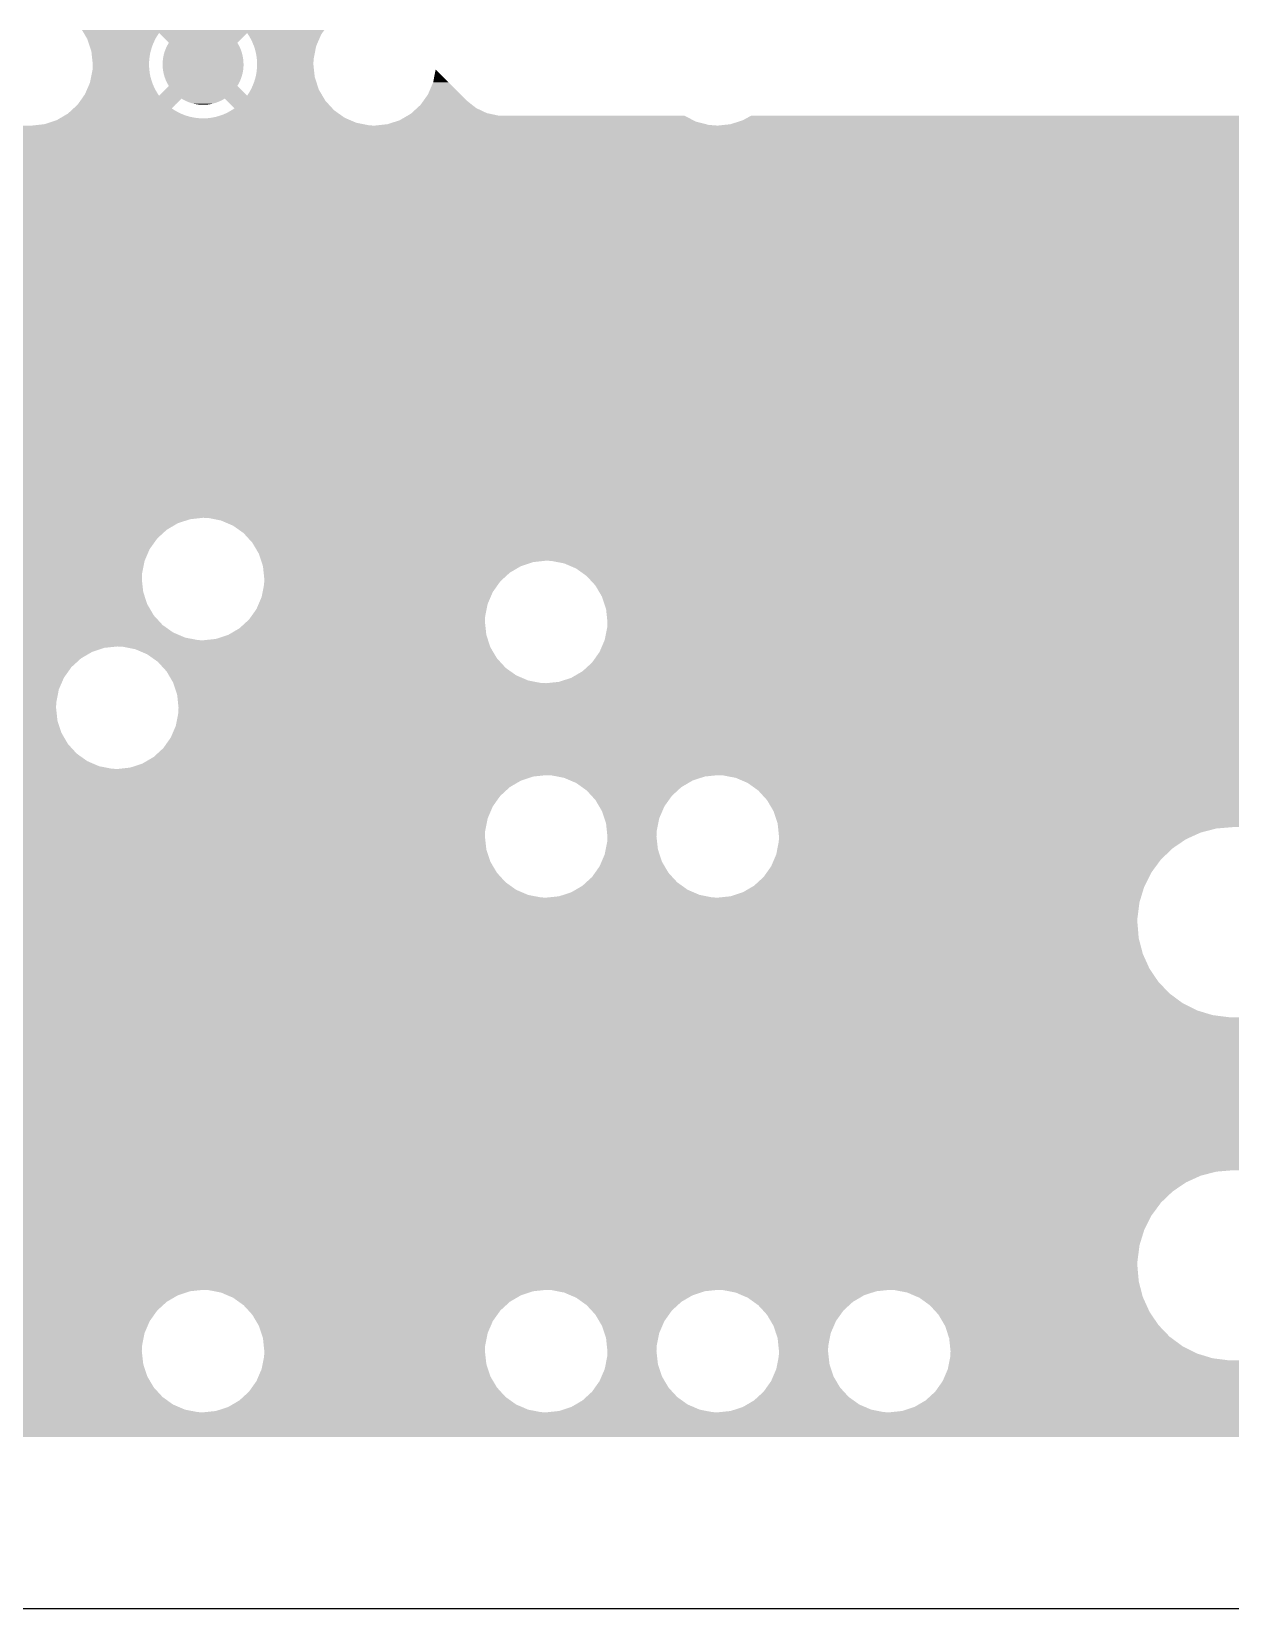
# Model space of a CAD drawing. Extents: x 295 to 953, y 10 to 290.
# Drawn here: x 796.2 to 816.61, y 78 to 104.85 of the extents above; entities that cross this region are included whole.
import ezdxf

# ---------------------------------------------------------------- set-up
doc = ezdxf.new("R2010")
doc.units = 0
doc.header["$LTSCALE"] = 5
doc.header["$MEASUREMENT"] = 0
doc.layers.add('PWR', color=7, linetype='CONTINUOUS')

msp = doc.modelspace()

# ---------------------------------------------------------------- linework, layer by layer
at = {"layer": 'PWR'}
msp.add_line((515.377, 78), (858.075, 78), dxfattribs=at)
for points in [[(797.085, 104.823), (797.056, 104.872), (801.146, 104.823), (801.18, 104.872)], [(797.117, 104.769), (797.085, 104.823), (798.332, 104.769), (798.368, 104.823)], [(797.147, 104.718), (797.117, 104.769), (798.303, 104.718), (798.332, 104.769)], [(797.149, 104.711), (797.147, 104.718), (798.3, 104.711), (798.303, 104.718)], [(797.168, 104.652), (797.149, 104.711), (798.272, 104.652), (798.3, 104.711)], [(798.534, 104.657), (798.368, 104.823), (799.7, 104.657), (799.866, 104.823)], [(799.882, 104.8), (799.866, 104.823), (801.129, 104.8), (801.146, 104.823)], [(799.892, 104.786), (799.882, 104.8), (801.123, 104.786), (801.129, 104.8)], [(799.925, 104.729), (799.892, 104.786), (801.099, 104.729), (801.123, 104.786)], [(799.954, 104.671), (799.925, 104.729), (801.073, 104.671), (801.099, 104.729)], [(797.188, 104.591), (797.168, 104.652), (798.248, 104.591), (798.272, 104.652)], [(797.209, 104.528), (797.188, 104.591), (798.229, 104.528), (798.248, 104.591)], [(797.216, 104.508), (797.209, 104.528), (798.224, 104.508), (798.229, 104.528)], [(797.22, 104.465), (797.216, 104.508), (798.214, 104.465), (798.224, 104.508)], [(797.227, 104.4), (797.22, 104.465), (798.204, 104.4), (798.214, 104.465)], [(798.437, 104.402), (798.446, 104.449), (799.797, 104.402), (799.787, 104.449)], [(798.446, 104.449), (798.449, 104.458), (799.787, 104.449), (799.785, 104.458)], [(798.449, 104.458), (798.462, 104.503), (799.785, 104.458), (799.772, 104.503)], [(798.462, 104.503), (798.465, 104.512), (799.772, 104.503), (799.769, 104.512)], [(798.465, 104.512), (798.482, 104.557), (799.769, 104.512), (799.752, 104.557)], [(798.482, 104.557), (798.486, 104.565), (799.752, 104.557), (799.749, 104.565)], [(798.486, 104.565), (798.506, 104.608), (799.749, 104.565), (799.728, 104.608)], [(798.506, 104.608), (798.511, 104.616), (799.728, 104.608), (799.724, 104.616)], [(798.511, 104.616), (798.534, 104.657), (799.724, 104.616), (799.7, 104.657)], [(799.979, 104.61), (799.954, 104.671), (801.047, 104.61), (801.073, 104.671)], [(799.984, 104.597), (799.979, 104.61), (801.042, 104.597), (801.047, 104.61)], [(800, 104.548), (799.984, 104.597), (801.032, 104.548), (801.042, 104.597)], [(800.016, 104.484), (800, 104.548), (801.02, 104.484), (801.032, 104.548)], [(800.028, 104.42), (800.016, 104.484), (801.007, 104.42), (801.02, 104.484)], [(797.223, 104.138), (797.235, 104.197), (798.209, 104.138), (798.202, 104.197)], [(797.234, 104.334), (797.227, 104.4), (798.198, 104.334), (798.204, 104.4)], [(797.239, 104.289), (797.234, 104.334), (798.197, 104.289), (798.198, 104.334)], [(797.235, 104.203), (797.238, 104.269), (798.201, 104.203), (798.197, 104.269)], [(797.235, 104.197), (797.235, 104.203), (798.202, 104.197), (798.201, 104.203)], [(797.238, 104.269), (797.239, 104.289), (798.197, 104.269), (798.197, 104.289)], [(798.428, 104.289), (798.429, 104.337), (799.806, 104.289), (799.804, 104.337)], [(798.43, 104.241), (798.428, 104.289), (799.805, 104.241), (799.806, 104.289)], [(798.429, 104.337), (798.43, 104.346), (799.804, 104.337), (799.804, 104.346)], [(798.43, 104.346), (798.436, 104.393), (799.804, 104.346), (799.798, 104.393)], [(798.43, 104.232), (798.43, 104.241), (799.804, 104.232), (799.805, 104.241)], [(798.436, 104.185), (798.43, 104.232), (799.799, 104.185), (799.804, 104.232)], [(798.436, 104.393), (798.437, 104.402), (799.798, 104.393), (799.797, 104.402)], [(798.437, 104.176), (798.436, 104.185), (799.797, 104.176), (799.799, 104.185)], [(798.447, 104.129), (798.437, 104.176), (799.788, 104.129), (799.797, 104.176)], [(800.02, 104.113), (800.03, 104.178), (801.014, 104.113), (801.007, 104.178)], [(800.032, 104.381), (800.028, 104.42), (800.999, 104.381), (801.007, 104.42)], [(800.03, 104.178), (800.036, 104.244), (801.007, 104.178), (801, 104.244)], [(800.035, 104.355), (800.032, 104.381), (800.998, 104.355), (800.999, 104.381)], [(800.037, 104.289), (800.035, 104.355), (800.995, 104.289), (800.998, 104.355)], [(800.036, 104.244), (800.037, 104.289), (801, 104.244), (800.995, 104.289)], [(803.034, 103.981), (803.077, 104.2), (803.298, 103.981), (803.078, 104.2)], [(803.077, 104.2), (803.077, 104.201), (803.078, 104.2), (803.078, 104.201)], [(797.153, 103.889), (797.179, 103.949), (798.288, 103.889), (798.262, 103.949)], [(797.179, 103.949), (797.192, 103.981), (798.262, 103.949), (798.251, 103.981)], [(797.192, 103.981), (797.198, 104.011), (798.251, 103.981), (798.24, 104.011)], [(797.198, 104.011), (797.211, 104.074), (798.24, 104.011), (798.222, 104.074)], [(797.211, 104.074), (797.223, 104.138), (798.222, 104.074), (798.209, 104.138)], [(798.368, 103.755), (798.534, 103.921), (799.866, 103.755), (799.7, 103.921)], [(798.449, 104.12), (798.447, 104.129), (799.785, 104.12), (799.788, 104.129)], [(798.462, 104.075), (798.449, 104.12), (799.772, 104.075), (799.785, 104.12)], [(798.465, 104.066), (798.462, 104.075), (799.769, 104.066), (799.772, 104.075)], [(798.482, 104.021), (798.465, 104.066), (799.752, 104.021), (799.769, 104.066)], [(798.485, 104.013), (798.482, 104.021), (799.748, 104.013), (799.752, 104.021)], [(798.506, 103.97), (798.485, 104.013), (799.728, 103.97), (799.748, 104.013)], [(798.51, 103.962), (798.506, 103.97), (799.724, 103.962), (799.728, 103.97)], [(798.534, 103.921), (798.51, 103.962), (799.7, 103.921), (799.724, 103.962)], [(799.934, 103.867), (799.962, 103.926), (801.085, 103.867), (801.066, 103.926)], [(799.962, 103.926), (799.986, 103.987), (801.066, 103.926), (801.046, 103.987)], [(799.986, 103.987), (800.005, 104.05), (801.046, 103.987), (801.025, 104.05)], [(800.005, 104.05), (800.01, 104.07), (801.025, 104.05), (801.019, 104.07)], [(800.01, 104.07), (800.02, 104.113), (801.019, 104.07), (801.014, 104.113)], [(802.947, 103.778), (803.034, 103.981), (803.5, 103.778), (803.298, 103.981)], [(796.978, 103.599), (797.054, 103.706), (798.641, 103.599), (798.749, 103.706)], [(797.054, 103.706), (797.088, 103.755), (801.178, 103.706), (801.149, 103.755)], [(797.088, 103.755), (797.103, 103.775), (798.368, 103.755), (798.354, 103.775)], [(797.103, 103.775), (797.105, 103.778), (798.354, 103.775), (798.352, 103.778)], [(797.105, 103.778), (797.128, 103.831), (798.352, 103.778), (798.319, 103.831)], [(797.128, 103.831), (797.153, 103.889), (798.319, 103.831), (798.288, 103.889)], [(798.783, 103.686), (798.749, 103.706), (799.452, 103.686), (799.485, 103.706)], [(798.798, 103.678), (798.783, 103.686), (799.435, 103.678), (799.452, 103.686)], [(798.834, 103.661), (798.798, 103.678), (799.401, 103.661), (799.435, 103.678)], [(798.85, 103.654), (798.834, 103.661), (799.383, 103.654), (799.401, 103.661)], [(798.887, 103.64), (798.85, 103.654), (799.349, 103.64), (799.383, 103.654)], [(798.903, 103.634), (798.887, 103.64), (799.33, 103.634), (799.349, 103.64)], [(798.942, 103.623), (798.903, 103.634), (799.294, 103.623), (799.33, 103.634)], [(799.521, 103.67), (799.485, 103.706), (801.199, 103.67), (801.178, 103.706)], [(799.651, 103.54), (799.521, 103.67), (801.318, 103.54), (801.199, 103.67)], [(799.866, 103.755), (799.902, 103.809), (801.149, 103.755), (801.117, 103.809)], [(799.902, 103.809), (799.931, 103.86), (801.117, 103.809), (801.087, 103.86)], [(799.931, 103.86), (799.934, 103.867), (801.087, 103.86), (801.085, 103.867)], [(802.82, 103.599), (802.87, 103.669), (803.698, 103.599), (803.609, 103.669)], [(802.87, 103.669), (802.947, 103.778), (803.609, 103.669), (803.5, 103.778)], [(796.625, 103.338), (796.677, 103.369), (801.624, 103.338), (801.552, 103.369)], [(796.677, 103.369), (796.679, 103.37), (799.137, 103.369), (799.072, 103.37)], [(796.679, 103.37), (796.688, 103.376), (799.072, 103.37), (799.006, 103.376)], [(796.688, 103.376), (796.706, 103.386), (799.006, 103.376), (798.942, 103.386)], [(796.706, 103.386), (796.731, 103.401), (798.942, 103.386), (798.878, 103.401)], [(796.731, 103.401), (796.764, 103.42), (798.878, 103.401), (798.815, 103.42)], [(796.764, 103.42), (796.804, 103.444), (798.815, 103.42), (798.754, 103.444)], [(796.804, 103.444), (796.815, 103.45), (798.754, 103.444), (798.741, 103.45)], [(796.815, 103.45), (796.839, 103.472), (798.741, 103.45), (798.695, 103.472)], [(796.839, 103.472), (796.874, 103.504), (798.695, 103.472), (798.637, 103.504)], [(796.874, 103.504), (796.913, 103.54), (798.637, 103.504), (798.583, 103.54)], [(796.913, 103.54), (796.978, 103.599), (798.583, 103.54), (798.641, 103.599)], [(798.957, 103.618), (798.942, 103.623), (799.274, 103.618), (799.294, 103.623)], [(798.998, 103.611), (798.957, 103.618), (799.239, 103.611), (799.274, 103.618)], [(799.013, 103.608), (798.998, 103.611), (799.217, 103.608), (799.239, 103.611)], [(799.056, 103.603), (799.013, 103.608), (799.183, 103.603), (799.217, 103.608)], [(799.069, 103.601), (799.056, 103.603), (799.155, 103.601), (799.183, 103.603)], [(799.126, 103.6), (799.069, 103.601), (799.126, 103.6), (799.155, 103.601)], [(799.137, 103.369), (799.203, 103.373), (801.552, 103.369), (801.544, 103.373)], [(799.203, 103.373), (799.256, 103.38), (801.544, 103.373), (801.527, 103.38)], [(799.256, 103.38), (799.268, 103.381), (801.527, 103.38), (801.525, 103.381)], [(799.268, 103.381), (799.332, 103.394), (801.525, 103.381), (801.507, 103.394)], [(799.332, 103.394), (799.395, 103.412), (801.507, 103.394), (801.482, 103.412)], [(799.395, 103.412), (799.457, 103.434), (801.482, 103.412), (801.451, 103.434)], [(799.457, 103.434), (799.517, 103.46), (801.451, 103.434), (801.414, 103.46)], [(799.517, 103.46), (799.575, 103.491), (801.414, 103.46), (801.371, 103.491)], [(799.575, 103.491), (799.602, 103.508), (801.371, 103.491), (801.348, 103.508)], [(799.602, 103.508), (799.631, 103.526), (801.348, 103.508), (801.331, 103.526)], [(799.631, 103.526), (799.651, 103.54), (801.331, 103.526), (801.318, 103.54)], [(802.467, 103.338), (802.594, 103.413), (807.462, 103.338), (807.315, 103.413)], [(802.594, 103.413), (802.6, 103.416), (804.229, 103.413), (804.148, 103.416)], [(802.6, 103.416), (802.657, 103.45), (804.148, 103.416), (803.99, 103.45)], [(802.657, 103.45), (802.666, 103.458), (803.99, 103.45), (803.95, 103.458)], [(802.666, 103.458), (802.76, 103.544), (803.95, 103.458), (803.768, 103.544)], [(802.76, 103.544), (802.82, 103.599), (803.768, 103.544), (803.698, 103.599)], [(808.309, 103.338), (808.445, 103.413), (862.053, 103.338), (862.053, 103.413)], [(676.581, 102.411), (676.581, 103.246), (862.053, 102.411), (862.053, 103.246)], [(796.196, 103.246), (796.234, 103.25), (802.038, 103.246), (801.946, 103.25)], [(796.234, 103.25), (796.415, 103.27), (801.946, 103.25), (801.848, 103.27)], [(796.415, 103.27), (796.486, 103.293), (801.848, 103.27), (801.73, 103.293)], [(796.486, 103.293), (796.625, 103.338), (801.73, 103.293), (801.624, 103.338)], [(802.038, 103.246), (802.147, 103.258), (807.88, 103.246), (807.725, 103.258)], [(802.147, 103.258), (802.257, 103.27), (807.725, 103.258), (807.68, 103.27)], [(802.257, 103.27), (802.391, 103.313), (807.68, 103.27), (807.512, 103.313)], [(802.391, 103.313), (802.467, 103.338), (807.512, 103.313), (807.462, 103.338)], [(807.88, 103.246), (808.099, 103.27), (862.053, 103.246), (862.053, 103.27)], [(808.099, 103.27), (808.309, 103.338), (862.053, 103.27), (862.053, 103.338)], [(751.743, 102.407), (751.651, 102.411), (862.053, 102.407), (862.053, 102.411)], [(751.959, 102.364), (751.743, 102.407), (862.053, 102.364), (862.053, 102.407)], [(752.161, 102.277), (751.959, 102.364), (862.053, 102.277), (862.053, 102.364)], [(752.341, 102.15), (752.161, 102.277), (862.053, 102.15), (862.053, 102.277)], [(752.49, 101.987), (752.341, 102.15), (862.053, 101.987), (862.053, 102.15)], [(752.601, 101.797), (752.49, 101.987), (862.053, 101.797), (862.053, 101.987)], [(752.64, 101.681), (752.601, 101.797), (862.053, 101.681), (862.053, 101.797)], [(756.124, 101.676), (756.032, 101.681), (845.085, 101.676), (845.123, 101.681)], [(756.222, 101.657), (756.124, 101.676), (844.904, 101.657), (845.085, 101.676)], [(756.34, 101.634), (756.222, 101.657), (844.833, 101.634), (844.904, 101.657)], [(756.447, 101.588), (756.34, 101.634), (844.694, 101.588), (844.833, 101.634)], [(756.543, 101.547), (756.447, 101.588), (844.623, 101.547), (844.694, 101.588)], [(756.641, 101.477), (756.543, 101.547), (844.504, 101.477), (844.623, 101.547)], [(756.723, 101.419), (756.641, 101.477), (844.441, 101.419), (844.504, 101.477)], [(756.806, 101.328), (756.723, 101.419), (844.341, 101.328), (844.441, 101.419)], [(756.872, 101.257), (756.806, 101.328), (844.29, 101.257), (844.341, 101.328)], [(756.935, 101.148), (756.872, 101.257), (844.214, 101.148), (844.29, 101.257)], [(756.983, 101.066), (756.935, 101.148), (844.178, 101.066), (844.214, 101.148)], [(757.023, 100.946), (756.983, 101.066), (844.127, 100.946), (844.178, 101.066)], [(757.052, 100.857), (757.023, 100.946), (844.109, 100.857), (844.127, 100.946)], [(757.065, 100.73), (757.052, 100.857), (844.084, 100.73), (844.109, 100.857)], [(757.075, 100.638), (757.065, 100.73), (844.08, 100.638), (844.084, 100.73)], [(757.029, 100.33), (757.046, 100.419), (844.133, 100.33), (844.103, 100.419)], [(757.046, 100.419), (757.071, 100.546), (844.103, 100.419), (844.09, 100.546)], [(757.071, 100.546), (757.075, 100.638), (844.09, 100.546), (844.08, 100.638)], [(756.941, 100.127), (756.977, 100.209), (844.22, 100.127), (844.172, 100.209)], [(756.977, 100.209), (757.029, 100.33), (844.172, 100.209), (844.133, 100.33)], [(756.714, 99.856), (756.814, 99.947), (844.432, 99.856), (844.349, 99.947)], [(756.814, 99.947), (756.865, 100.019), (844.349, 99.947), (844.284, 100.019)], [(756.865, 100.019), (756.941, 100.127), (844.284, 100.019), (844.22, 100.127)], [(756.07, 99.599), (756.252, 99.618), (845.031, 99.599), (844.933, 99.618)], [(756.252, 99.618), (756.322, 99.642), (844.933, 99.618), (844.815, 99.642)], [(756.322, 99.642), (756.461, 99.687), (844.815, 99.642), (844.709, 99.687)], [(756.461, 99.687), (756.532, 99.729), (844.709, 99.687), (844.612, 99.729)], [(756.532, 99.729), (756.651, 99.798), (844.612, 99.729), (844.514, 99.798)], [(756.651, 99.798), (756.714, 99.856), (844.514, 99.798), (844.432, 99.856)], [(676.581, 99.49), (676.581, 99.595), (862.053, 99.49), (862.053, 99.595)], [(746.631, 99.486), (746.539, 99.49), (862.053, 99.486), (862.053, 99.49)], [(746.847, 99.443), (746.631, 99.486), (862.053, 99.443), (862.053, 99.486)], [(747.05, 99.356), (746.847, 99.443), (862.053, 99.356), (862.053, 99.443)], [(747.229, 99.229), (747.05, 99.356), (862.053, 99.229), (862.053, 99.356)], [(756.032, 99.595), (756.07, 99.599), (845.123, 99.595), (845.031, 99.599)], [(747.378, 99.066), (747.229, 99.229), (862.053, 99.066), (862.053, 99.229)], [(747.49, 98.876), (747.378, 99.066), (862.053, 98.876), (862.053, 99.066)], [(747.559, 98.666), (747.49, 98.876), (862.053, 98.666), (862.053, 98.876)], [(747.582, 98.447), (747.559, 98.666), (862.053, 98.447), (862.053, 98.666)], [(747.535, 98.139), (747.578, 98.355), (848.636, 98.139), (849.155, 98.355)], [(747.578, 98.355), (747.581, 98.436), (849.155, 98.355), (849.349, 98.436)], [(747.581, 98.436), (747.582, 98.447), (849.349, 98.436), (849.405, 98.447)], [(747.448, 97.936), (747.474, 97.995), (848.261, 97.936), (848.32, 97.995)], [(747.474, 97.995), (747.487, 98.027), (848.32, 97.995), (848.367, 98.027)], [(747.487, 98.027), (747.535, 98.139), (848.367, 98.027), (848.636, 98.139)], [(747.158, 97.608), (747.321, 97.757), (847.933, 97.608), (848.082, 97.757)], [(747.321, 97.757), (747.448, 97.936), (848.082, 97.757), (848.261, 97.936)], [(746.758, 97.428), (746.968, 97.496), (847.752, 97.428), (847.821, 97.496)], [(746.968, 97.496), (747.158, 97.608), (847.821, 97.496), (847.933, 97.608)], [(676.581, 96.569), (676.581, 97.404), (846.894, 96.569), (847.729, 97.404)], [(746.539, 97.404), (746.758, 97.428), (847.729, 97.404), (847.752, 97.428)], [(676.581, 96.545), (676.581, 96.569), (798.898, 96.545), (799.117, 96.569)], [(676.581, 96.477), (676.581, 96.545), (798.688, 96.477), (798.898, 96.545)], [(676.581, 96.365), (676.581, 96.477), (798.498, 96.365), (798.688, 96.477)], [(799.209, 96.565), (799.117, 96.569), (846.89, 96.565), (846.894, 96.569)], [(799.425, 96.522), (799.209, 96.565), (846.847, 96.522), (846.89, 96.565)], [(799.628, 96.435), (799.425, 96.522), (846.76, 96.435), (846.847, 96.522)], [(799.807, 96.308), (799.628, 96.435), (846.632, 96.308), (846.76, 96.435)], [(676.581, 96.216), (676.581, 96.365), (798.336, 96.216), (798.498, 96.365)], [(676.581, 96.037), (676.581, 96.216), (798.208, 96.037), (798.336, 96.216)], [(799.956, 96.145), (799.807, 96.308), (846.47, 96.145), (846.632, 96.308)], [(800.068, 95.955), (799.956, 96.145), (846.28, 95.955), (846.47, 96.145)], [(676.581, 95.839), (676.581, 96.037), (798.123, 95.839), (798.208, 96.037)], [(800.106, 95.839), (800.068, 95.955), (846.164, 95.839), (846.28, 95.955)], [(772.92, 95.834), (772.828, 95.839), (798.121, 95.834), (798.123, 95.839)], [(773.136, 95.792), (772.922, 95.834), (798.113, 95.792), (798.121, 95.834)], [(773.339, 95.705), (773.136, 95.792), (798.095, 95.705), (798.113, 95.792)], [(773.461, 95.618), (773.339, 95.705), (798.078, 95.618), (798.095, 95.705)], [(773.518, 95.577), (773.461, 95.618), (798.077, 95.577), (798.078, 95.618)], [(800.114, 95.815), (800.106, 95.839), (804.74, 95.815), (804.959, 95.839)], [(800.136, 95.746), (800.114, 95.815), (804.53, 95.746), (804.74, 95.815)], [(800.137, 95.745), (800.136, 95.746), (804.528, 95.745), (804.53, 95.746)], [(800.148, 95.635), (800.137, 95.745), (804.34, 95.635), (804.528, 95.745)], [(800.16, 95.526), (800.148, 95.635), (804.221, 95.526), (804.34, 95.635)], [(805.051, 95.834), (804.959, 95.839), (846.159, 95.834), (846.164, 95.839)], [(805.267, 95.792), (805.051, 95.834), (846.117, 95.792), (846.159, 95.834)], [(805.47, 95.705), (805.267, 95.792), (846.03, 95.705), (846.117, 95.792)], [(805.649, 95.577), (805.47, 95.705), (845.902, 95.577), (846.03, 95.705)], [(773.565, 95.526), (773.518, 95.577), (798.074, 95.526), (798.077, 95.577)], [(773.667, 95.415), (773.565, 95.526), (798.086, 95.415), (798.074, 95.526)], [(773.73, 95.307), (773.667, 95.415), (798.098, 95.307), (798.086, 95.415)], [(800.131, 95.306), (800.156, 95.434), (804.05, 95.306), (804.141, 95.434)], [(800.156, 95.434), (800.158, 95.486), (804.141, 95.434), (804.178, 95.486)], [(800.158, 95.486), (800.16, 95.526), (804.178, 95.486), (804.221, 95.526)], [(805.798, 95.415), (805.649, 95.577), (845.74, 95.415), (845.902, 95.577)], [(805.91, 95.224), (805.798, 95.415), (845.549, 95.224), (845.74, 95.415)], [(773.779, 95.224), (773.73, 95.307), (798.125, 95.224), (798.098, 95.307)], [(773.82, 95.097), (773.779, 95.224), (798.166, 95.097), (798.125, 95.224)], [(773.848, 95.015), (773.82, 95.097), (798.215, 95.015), (798.166, 95.097)], [(800.026, 95.015), (800.064, 95.104), (803.945, 95.015), (803.963, 95.104)], [(800.064, 95.104), (800.113, 95.218), (803.963, 95.104), (804.012, 95.218)], [(800.113, 95.218), (800.131, 95.306), (804.012, 95.218), (804.05, 95.306)], [(805.979, 95.015), (805.91, 95.224), (845.34, 95.015), (845.549, 95.224)], [(773.859, 94.907), (773.848, 95.015), (798.278, 94.907), (798.215, 95.015)], [(773.871, 94.796), (773.859, 94.907), (798.38, 94.796), (798.278, 94.907)], [(773.869, 94.744), (773.871, 94.796), (798.427, 94.744), (798.38, 94.796)], [(799.736, 94.687), (799.855, 94.796), (803.928, 94.687), (803.916, 94.796)], [(799.855, 94.796), (799.899, 94.836), (803.916, 94.796), (803.918, 94.836)], [(799.899, 94.836), (799.936, 94.888), (803.918, 94.836), (803.92, 94.888)], [(799.936, 94.888), (800.026, 95.015), (803.92, 94.888), (803.945, 95.015)], [(806.002, 94.796), (805.979, 95.015), (845.121, 94.796), (845.34, 95.015)], [(805.998, 94.704), (806.002, 94.796), (845.029, 94.704), (845.121, 94.796)], [(773.824, 94.488), (773.833, 94.53), (799.023, 94.488), (798.809, 94.53)], [(773.833, 94.53), (773.85, 94.617), (798.809, 94.53), (798.606, 94.617)], [(773.85, 94.617), (773.867, 94.704), (798.606, 94.617), (798.484, 94.704)], [(773.867, 94.704), (773.869, 94.744), (798.484, 94.704), (798.427, 94.744)], [(799.117, 94.483), (799.336, 94.507), (803.97, 94.483), (803.963, 94.507)], [(799.336, 94.507), (799.546, 94.575), (803.963, 94.507), (803.94, 94.575)], [(799.546, 94.575), (799.548, 94.577), (803.94, 94.575), (803.94, 94.577)], [(799.548, 94.577), (799.736, 94.687), (803.94, 94.577), (803.928, 94.687)], [(805.955, 94.488), (805.96, 94.513), (844.821, 94.488), (844.838, 94.513)], [(805.96, 94.513), (805.998, 94.704), (844.838, 94.513), (845.029, 94.704)], [(773.659, 94.175), (773.737, 94.285), (797.038, 94.175), (797.227, 94.285)], [(773.737, 94.285), (773.738, 94.286), (797.227, 94.285), (797.228, 94.286)], [(773.738, 94.286), (773.767, 94.355), (797.228, 94.286), (797.437, 94.355)], [(773.767, 94.355), (773.777, 94.378), (797.437, 94.355), (797.657, 94.378)], [(773.777, 94.378), (773.822, 94.483), (804.005, 94.378), (803.97, 94.483)], [(773.822, 94.483), (773.824, 94.487), (799.117, 94.483), (799.025, 94.487)], [(773.824, 94.487), (773.824, 94.488), (799.025, 94.487), (799.023, 94.488)], [(797.748, 94.374), (797.657, 94.378), (804.006, 94.374), (804.005, 94.378)], [(797.783, 94.367), (797.748, 94.374), (804.008, 94.367), (804.006, 94.374)], [(797.965, 94.331), (797.783, 94.367), (804.029, 94.331), (804.008, 94.367)], [(798.167, 94.244), (797.965, 94.331), (804.08, 94.244), (804.029, 94.331)], [(798.262, 94.177), (798.167, 94.244), (804.12, 94.177), (804.08, 94.244)], [(805.741, 94.105), (805.868, 94.285), (844.659, 94.105), (844.732, 94.285)], [(805.868, 94.285), (805.946, 94.466), (844.732, 94.285), (844.807, 94.466)], [(805.946, 94.466), (805.955, 94.488), (844.807, 94.466), (844.821, 94.488)], [(773.447, 93.956), (773.523, 94.026), (796.826, 93.956), (796.875, 94.026)], [(773.523, 94.026), (773.61, 94.105), (796.875, 94.026), (796.962, 94.105)], [(773.61, 94.105), (773.659, 94.175), (796.962, 94.105), (797.038, 94.175)], [(798.347, 94.117), (798.262, 94.177), (804.175, 94.117), (804.12, 94.177)], [(798.441, 94.014), (798.347, 94.117), (804.269, 94.014), (804.175, 94.117)], [(798.496, 93.954), (798.441, 94.014), (804.353, 93.954), (804.269, 94.014)], [(805.578, 93.956), (805.741, 94.105), (844.597, 93.956), (844.659, 94.105)], [(676.581, 93.648), (676.581, 93.753), (796.662, 93.648), (796.707, 93.753)], [(772.828, 93.753), (773.047, 93.776), (796.707, 93.753), (796.717, 93.776)], [(773.047, 93.776), (773.257, 93.845), (796.717, 93.776), (796.747, 93.845)], [(773.257, 93.845), (773.258, 93.846), (796.747, 93.845), (796.747, 93.846)], [(773.258, 93.846), (773.447, 93.956), (796.747, 93.846), (796.826, 93.956)], [(798.535, 93.887), (798.496, 93.954), (804.448, 93.887), (804.353, 93.954)], [(798.586, 93.8), (798.535, 93.887), (804.651, 93.8), (804.448, 93.887)], [(798.607, 93.764), (798.586, 93.8), (804.832, 93.764), (804.651, 93.8)], [(798.609, 93.757), (798.607, 93.764), (804.867, 93.757), (804.832, 93.764)], [(798.611, 93.753), (798.609, 93.757), (804.959, 93.753), (804.867, 93.757)], [(798.676, 93.554), (798.611, 93.753), (844.432, 93.554), (844.514, 93.753)], [(804.959, 93.753), (805.178, 93.776), (844.514, 93.753), (844.523, 93.776)], [(805.178, 93.776), (805.388, 93.845), (844.523, 93.776), (844.552, 93.845)], [(805.388, 93.845), (805.578, 93.956), (844.552, 93.845), (844.597, 93.956)], [(721.072, 93.644), (720.98, 93.648), (796.66, 93.644), (796.662, 93.648)], [(721.074, 93.643), (721.072, 93.644), (796.66, 93.643), (796.66, 93.644)], [(721.288, 93.601), (721.074, 93.643), (796.652, 93.601), (796.66, 93.643)], [(721.491, 93.514), (721.288, 93.601), (796.635, 93.514), (796.652, 93.601)], [(721.614, 93.427), (721.491, 93.514), (796.618, 93.427), (796.635, 93.514)], [(798.684, 93.484), (798.676, 93.554), (844.404, 93.484), (844.432, 93.554)], [(798.689, 93.429), (798.684, 93.484), (844.393, 93.429), (844.404, 93.484)], [(721.671, 93.387), (721.614, 93.427), (796.616, 93.387), (796.618, 93.427)], [(721.718, 93.335), (721.671, 93.387), (796.614, 93.335), (796.616, 93.387)], [(721.82, 93.224), (721.718, 93.335), (796.626, 93.224), (796.614, 93.335)], [(721.883, 93.116), (721.82, 93.224), (796.637, 93.116), (796.626, 93.224)], [(798.653, 93.027), (798.695, 93.243), (844.393, 93.027), (844.393, 93.243)], [(798.699, 93.335), (798.689, 93.429), (844.393, 93.335), (844.393, 93.429)], [(798.695, 93.243), (798.699, 93.335), (844.393, 93.243), (844.393, 93.335)], [(721.931, 93.034), (721.883, 93.116), (796.664, 93.034), (796.637, 93.116)], [(721.973, 92.907), (721.931, 93.034), (796.706, 92.907), (796.664, 93.034)], [(722, 92.824), (721.973, 92.907), (796.754, 92.824), (796.706, 92.907)], [(798.566, 92.825), (798.653, 93.027), (844.393, 92.825), (844.393, 93.027)], [(722.011, 92.716), (722, 92.824), (796.817, 92.716), (796.754, 92.824)], [(722.023, 92.605), (722.011, 92.716), (796.919, 92.605), (796.817, 92.716)], [(798.275, 92.496), (798.438, 92.645), (844.393, 92.496), (844.393, 92.645)], [(798.438, 92.645), (798.566, 92.825), (844.393, 92.645), (844.393, 92.825)], [(721.985, 92.339), (722.002, 92.426), (797.348, 92.339), (797.146, 92.426)], [(722.002, 92.426), (722.019, 92.513), (797.146, 92.426), (797.023, 92.513)], [(722.019, 92.513), (722.021, 92.554), (797.023, 92.513), (796.966, 92.554)], [(722.021, 92.554), (722.023, 92.605), (796.966, 92.554), (796.919, 92.605)], [(797.876, 92.316), (798.085, 92.385), (844.393, 92.316), (844.393, 92.385)], [(798.085, 92.385), (798.275, 92.496), (844.393, 92.385), (844.393, 92.496)], [(721.811, 91.984), (721.889, 92.094), (804.34, 91.984), (804.529, 92.094)], [(721.889, 92.094), (721.89, 92.095), (804.529, 92.094), (804.53, 92.095)], [(721.89, 92.095), (721.919, 92.164), (804.53, 92.095), (804.74, 92.164)], [(721.919, 92.164), (721.929, 92.187), (804.74, 92.164), (804.959, 92.187)], [(721.929, 92.187), (721.975, 92.292), (844.393, 92.187), (844.393, 92.292)], [(721.975, 92.292), (721.976, 92.297), (797.657, 92.292), (797.565, 92.297)], [(721.976, 92.297), (721.977, 92.297), (797.565, 92.297), (797.563, 92.297)], [(721.977, 92.297), (721.985, 92.339), (797.563, 92.297), (797.348, 92.339)], [(797.657, 92.292), (797.876, 92.316), (844.393, 92.292), (844.393, 92.316)], [(805.051, 92.183), (804.959, 92.187), (807.842, 92.183), (807.88, 92.187)], [(805.149, 92.164), (805.051, 92.183), (807.661, 92.164), (807.842, 92.183)], [(805.267, 92.141), (805.149, 92.164), (807.59, 92.141), (807.661, 92.164)], [(805.373, 92.095), (805.267, 92.141), (807.451, 92.095), (807.59, 92.141)], [(805.47, 92.054), (805.373, 92.095), (807.381, 92.054), (807.451, 92.095)], [(807.972, 92.183), (807.88, 92.187), (844.393, 92.183), (844.393, 92.187)], [(808.188, 92.141), (807.972, 92.183), (844.393, 92.141), (844.393, 92.183)], [(808.391, 92.054), (808.188, 92.141), (844.393, 92.054), (844.393, 92.141)], [(721.599, 91.766), (721.675, 91.835), (804.128, 91.766), (804.178, 91.835)], [(721.675, 91.835), (721.762, 91.915), (804.178, 91.835), (804.265, 91.915)], [(721.762, 91.915), (721.811, 91.984), (804.265, 91.915), (804.34, 91.984)], [(805.568, 91.984), (805.47, 92.054), (807.261, 91.984), (807.381, 92.054)], [(805.649, 91.926), (805.568, 91.984), (807.198, 91.926), (807.261, 91.984)], [(805.733, 91.835), (805.649, 91.926), (807.099, 91.835), (807.198, 91.926)], [(805.798, 91.763), (805.733, 91.835), (807.048, 91.763), (807.099, 91.835)], [(808.57, 91.926), (808.391, 92.054), (844.393, 91.926), (844.393, 92.054)], [(808.719, 91.763), (808.57, 91.926), (844.393, 91.763), (844.393, 91.926)], [(708.053, 91.453), (708.1, 91.562), (803.963, 91.453), (804.01, 91.562)], [(720.98, 91.562), (721.2, 91.586), (804.01, 91.562), (804.02, 91.586)], [(721.2, 91.586), (721.409, 91.654), (804.02, 91.586), (804.05, 91.654)], [(721.409, 91.654), (721.41, 91.655), (804.05, 91.654), (804.05, 91.655)], [(721.41, 91.655), (721.599, 91.766), (804.05, 91.655), (804.128, 91.766)], [(805.862, 91.655), (805.798, 91.763), (806.971, 91.655), (807.048, 91.763)], [(805.91, 91.573), (805.862, 91.655), (806.936, 91.573), (806.971, 91.655)], [(805.949, 91.453), (805.91, 91.573), (806.884, 91.453), (806.936, 91.573)], [(808.831, 91.573), (808.719, 91.763), (844.393, 91.573), (844.393, 91.763)], [(808.9, 91.364), (808.831, 91.573), (844.393, 91.364), (844.393, 91.573)], [(707.924, 91.236), (708.015, 91.364), (803.92, 91.236), (803.945, 91.364)], [(708.015, 91.364), (708.053, 91.453), (803.945, 91.364), (803.963, 91.453)], [(805.979, 91.364), (805.949, 91.453), (806.866, 91.364), (806.884, 91.453)], [(805.992, 91.236), (805.979, 91.364), (806.841, 91.236), (806.866, 91.364)], [(808.906, 91.302), (808.9, 91.364), (844.393, 91.302), (844.393, 91.364)], [(808.909, 91.279), (808.906, 91.302), (816.369, 91.279), (816.643, 91.302)], [(707.536, 90.925), (707.724, 91.035), (803.94, 90.925), (803.928, 91.035)], [(707.724, 91.035), (707.844, 91.145), (803.928, 91.035), (803.916, 91.145)], [(707.844, 91.145), (707.887, 91.184), (803.916, 91.145), (803.918, 91.184)], [(707.887, 91.184), (707.924, 91.236), (803.918, 91.184), (803.92, 91.236)], [(805.973, 90.925), (805.998, 91.053), (806.861, 90.925), (806.847, 91.053)], [(806.002, 91.145), (805.992, 91.236), (806.837, 91.145), (806.841, 91.236)], [(805.998, 91.053), (806.002, 91.145), (806.847, 91.053), (806.837, 91.145)], [(808.897, 90.942), (808.919, 91.053), (815.626, 90.942), (815.789, 91.053)], [(808.916, 91.21), (808.909, 91.279), (816.103, 91.21), (816.369, 91.279)], [(808.923, 91.145), (808.916, 91.21), (815.96, 91.145), (816.103, 91.21)], [(808.919, 91.053), (808.921, 91.096), (815.789, 91.053), (815.853, 91.096)], [(808.921, 91.096), (808.923, 91.145), (815.853, 91.096), (815.96, 91.145)], [(683.221, 90.716), (683.271, 90.832), (804.008, 90.716), (803.97, 90.832)], [(707.106, 90.832), (707.325, 90.855), (803.97, 90.832), (803.963, 90.855)], [(707.325, 90.855), (707.534, 90.924), (803.963, 90.855), (803.94, 90.924)], [(707.534, 90.924), (707.536, 90.925), (803.94, 90.924), (803.94, 90.925)], [(805.903, 90.716), (805.955, 90.836), (806.929, 90.716), (806.89, 90.836)], [(805.955, 90.836), (805.973, 90.925), (806.89, 90.836), (806.861, 90.925)], [(808.789, 90.634), (808.84, 90.752), (815.34, 90.634), (815.427, 90.752)], [(808.84, 90.752), (808.876, 90.836), (815.427, 90.752), (815.515, 90.836)], [(808.876, 90.836), (808.897, 90.942), (815.515, 90.836), (815.626, 90.942)], [(683.059, 90.454), (683.109, 90.526), (804.185, 90.454), (804.12, 90.526)], [(683.109, 90.526), (683.186, 90.634), (804.12, 90.526), (804.056, 90.634)], [(683.186, 90.634), (683.221, 90.716), (804.056, 90.634), (804.008, 90.716)], [(805.741, 90.454), (805.791, 90.526), (807.106, 90.454), (807.041, 90.526)], [(805.791, 90.526), (805.868, 90.634), (807.041, 90.526), (806.977, 90.634)], [(805.868, 90.634), (805.903, 90.716), (806.977, 90.634), (806.929, 90.716)], [(808.662, 90.454), (808.716, 90.531), (815.226, 90.454), (815.264, 90.531)], [(808.716, 90.531), (808.789, 90.634), (815.264, 90.531), (815.34, 90.634)], [(682.706, 90.194), (682.777, 90.235), (804.545, 90.194), (804.448, 90.235)], [(682.777, 90.235), (682.896, 90.305), (804.448, 90.235), (804.35, 90.305)], [(682.896, 90.305), (682.959, 90.363), (804.35, 90.305), (804.269, 90.363)], [(682.959, 90.363), (683.059, 90.454), (804.269, 90.363), (804.185, 90.454)], [(805.388, 90.194), (805.459, 90.235), (807.466, 90.194), (807.369, 90.235)], [(805.459, 90.235), (805.578, 90.305), (807.369, 90.235), (807.271, 90.305)], [(805.578, 90.305), (805.641, 90.363), (807.271, 90.305), (807.19, 90.363)], [(805.641, 90.363), (805.741, 90.454), (807.19, 90.363), (807.106, 90.454)], [(808.309, 90.194), (808.465, 90.285), (815.113, 90.194), (815.141, 90.285)], [(808.465, 90.285), (808.499, 90.305), (815.141, 90.285), (815.151, 90.305)], [(808.499, 90.305), (808.662, 90.454), (815.151, 90.305), (815.226, 90.454)], [(682.523, 90.134), (682.567, 90.148), (804.724, 90.134), (804.651, 90.148)], [(682.567, 90.148), (682.706, 90.194), (804.651, 90.148), (804.545, 90.194)], [(697.922, 90.109), (697.612, 90.134), (804.853, 90.109), (804.724, 90.134)], [(697.933, 90.106), (697.922, 90.109), (804.867, 90.106), (804.853, 90.109)], [(697.95, 90.102), (697.933, 90.106), (804.959, 90.102), (804.867, 90.106)], [(698.212, 90.037), (697.95, 90.102), (815.065, 90.037), (815.085, 90.102)], [(698.247, 90.023), (698.212, 90.037), (815.061, 90.023), (815.065, 90.037)], [(698.487, 89.922), (698.247, 90.023), (815.048, 89.922), (815.061, 90.023)], [(804.959, 90.102), (804.997, 90.106), (807.88, 90.102), (807.788, 90.106)], [(804.997, 90.106), (805.178, 90.125), (807.788, 90.106), (807.69, 90.125)], [(805.178, 90.125), (805.249, 90.148), (807.69, 90.125), (807.572, 90.148)], [(805.249, 90.148), (805.388, 90.194), (807.572, 90.148), (807.466, 90.194)], [(807.88, 90.102), (808.099, 90.125), (815.085, 90.102), (815.092, 90.125)], [(808.099, 90.125), (808.309, 90.194), (815.092, 90.125), (815.113, 90.194)], [(698.741, 89.765), (698.487, 89.922), (815.028, 89.765), (815.048, 89.922)], [(698.758, 89.75), (698.741, 89.765), (815.026, 89.75), (815.028, 89.765)], [(698.835, 89.684), (698.758, 89.75), (815.025, 89.684), (815.026, 89.75)], [(698.967, 89.57), (698.835, 89.684), (815.035, 89.57), (815.025, 89.684)], [(699.103, 89.41), (698.967, 89.57), (815.048, 89.41), (815.035, 89.57)], [(699.161, 89.342), (699.103, 89.41), (815.066, 89.342), (815.048, 89.41)], [(699.207, 89.266), (699.161, 89.342), (815.086, 89.266), (815.066, 89.342)], [(748.822, 89.262), (748.73, 89.266), (815.087, 89.262), (815.086, 89.266)], [(749.038, 89.22), (748.822, 89.262), (815.098, 89.22), (815.087, 89.262)], [(749.213, 89.144), (749.038, 89.22), (815.117, 89.144), (815.098, 89.22)], [(749.24, 89.133), (749.213, 89.144), (815.123, 89.133), (815.117, 89.144)], [(749.42, 89.005), (749.24, 89.133), (815.181, 89.005), (815.123, 89.133)], [(749.522, 88.894), (749.42, 89.005), (815.231, 88.894), (815.181, 89.005)], [(749.569, 88.842), (749.522, 88.894), (815.266, 88.842), (815.231, 88.894)], [(749.672, 88.666), (749.569, 88.842), (815.385, 88.666), (815.266, 88.842)], [(749.68, 88.652), (749.672, 88.666), (815.399, 88.652), (815.385, 88.666)], [(749.741, 88.468), (749.68, 88.652), (815.575, 88.468), (815.399, 88.652)], [(749.749, 88.443), (749.741, 88.468), (815.61, 88.443), (815.575, 88.468)], [(749.764, 88.305), (749.749, 88.443), (815.796, 88.305), (815.61, 88.443)], [(749.726, 87.915), (749.756, 88.066), (844.393, 87.915), (844.393, 88.066)], [(749.756, 88.067), (749.763, 88.102), (816.577, 88.067), (816.304, 88.102)], [(749.756, 88.066), (749.756, 88.067), (816.643, 88.066), (816.577, 88.067)], [(749.763, 88.102), (749.769, 88.132), (816.304, 88.102), (816.206, 88.132)], [(749.773, 88.224), (749.764, 88.305), (815.958, 88.224), (815.796, 88.305)], [(749.769, 88.132), (749.771, 88.182), (816.206, 88.132), (816.042, 88.182)], [(749.771, 88.182), (749.773, 88.224), (816.042, 88.182), (815.958, 88.224)], [(749.639, 87.713), (749.726, 87.915), (844.393, 87.713), (844.393, 87.915)], [(749.349, 87.384), (749.511, 87.533), (844.393, 87.384), (844.393, 87.533)], [(749.511, 87.533), (749.639, 87.713), (844.393, 87.533), (844.393, 87.713)], [(748.949, 87.204), (749.158, 87.273), (844.393, 87.204), (844.393, 87.273)], [(749.158, 87.273), (749.349, 87.384), (844.393, 87.273), (844.393, 87.384)], [(698.959, 86.868), (699.154, 87.095), (844.393, 86.868), (844.393, 87.095)], [(699.154, 87.095), (699.207, 87.181), (844.393, 87.095), (844.393, 87.181)], [(748.73, 87.181), (748.949, 87.204), (844.393, 87.181), (844.393, 87.204)], [(698.731, 86.675), (698.959, 86.868), (844.393, 86.675), (844.393, 86.868)], [(698.2, 86.406), (698.476, 86.52), (844.393, 86.406), (844.393, 86.52)], [(698.476, 86.52), (698.731, 86.675), (844.393, 86.52), (844.393, 86.675)], [(676.581, 85.615), (676.581, 86.313), (844.393, 85.615), (844.393, 86.313)], [(697.612, 86.313), (697.91, 86.336), (844.393, 86.313), (844.393, 86.336)], [(697.91, 86.336), (698.2, 86.406), (844.393, 86.336), (844.393, 86.406)], [(782.413, 85.611), (782.321, 85.615), (844.393, 85.611), (844.393, 85.615)], [(782.629, 85.568), (782.413, 85.611), (844.393, 85.568), (844.393, 85.611)], [(782.832, 85.481), (782.629, 85.568), (844.393, 85.481), (844.393, 85.568)], [(782.862, 85.46), (782.832, 85.481), (844.393, 85.46), (844.393, 85.481)], [(782.895, 85.437), (782.862, 85.46), (816.369, 85.437), (816.643, 85.46)], [(782.992, 85.368), (782.895, 85.437), (816.103, 85.368), (816.369, 85.437)], [(783.012, 85.354), (782.992, 85.368), (816.073, 85.354), (816.103, 85.368)], [(783.103, 85.254), (783.012, 85.354), (815.853, 85.254), (816.073, 85.354)], [(783.161, 85.191), (783.103, 85.254), (815.76, 85.191), (815.853, 85.254)], [(783.214, 85.1), (783.161, 85.191), (815.626, 85.1), (815.76, 85.191)], [(783.272, 85.001), (783.214, 85.1), (815.522, 85.001), (815.626, 85.1)], [(783.302, 84.91), (783.272, 85.001), (815.427, 84.91), (815.522, 85.001)], [(783.341, 84.791), (783.302, 84.91), (815.34, 84.791), (815.427, 84.91)], [(783.352, 84.689), (783.341, 84.791), (815.264, 84.689), (815.34, 84.791)], [(783.364, 84.572), (783.352, 84.689), (815.205, 84.572), (815.264, 84.689)], [(783.36, 84.48), (783.364, 84.572), (815.159, 84.48), (815.205, 84.572)], [(783.318, 84.264), (783.353, 84.443), (815.086, 84.264), (815.141, 84.443)], [(783.353, 84.443), (783.36, 84.48), (815.141, 84.443), (815.159, 84.48)], [(783.121, 83.908), (783.23, 84.062), (815.026, 83.908), (815.046, 84.062)], [(783.23, 84.062), (783.282, 84.181), (815.046, 84.062), (815.061, 84.181)], [(783.282, 84.181), (783.318, 84.264), (815.061, 84.181), (815.086, 84.264)], [(782.94, 83.733), (783.059, 83.842), (815.034, 83.733), (815.025, 83.842)], [(783.059, 83.842), (783.103, 83.882), (815.025, 83.842), (815.026, 83.882)], [(783.103, 83.882), (783.121, 83.908), (815.026, 83.882), (815.026, 83.908)], [(676.581, 83.424), (676.581, 83.529), (815.086, 83.424), (815.058, 83.529)], [(782.321, 83.529), (782.541, 83.553), (815.058, 83.529), (815.052, 83.553)], [(782.541, 83.553), (782.588, 83.568), (815.052, 83.553), (815.048, 83.568)], [(782.588, 83.568), (782.75, 83.622), (815.048, 83.568), (815.044, 83.622)], [(782.75, 83.622), (782.94, 83.733), (815.044, 83.622), (815.034, 83.733)], [(676.581, 83.401), (676.581, 83.424), (798.898, 83.401), (799.117, 83.424)], [(676.581, 83.332), (676.581, 83.401), (798.688, 83.332), (798.898, 83.401)], [(676.581, 83.221), (676.581, 83.332), (798.498, 83.221), (798.688, 83.332)], [(799.209, 83.42), (799.117, 83.424), (804.921, 83.42), (804.959, 83.424)], [(799.307, 83.401), (799.209, 83.42), (804.74, 83.401), (804.921, 83.42)], [(799.425, 83.378), (799.307, 83.401), (804.669, 83.378), (804.74, 83.401)], [(799.531, 83.332), (799.425, 83.378), (804.53, 83.332), (804.669, 83.378)], [(799.628, 83.291), (799.531, 83.332), (804.46, 83.291), (804.53, 83.332)], [(799.726, 83.221), (799.628, 83.291), (804.34, 83.221), (804.46, 83.291)], [(805.051, 83.42), (804.959, 83.424), (807.842, 83.42), (807.88, 83.424)], [(805.149, 83.401), (805.051, 83.42), (807.661, 83.401), (807.842, 83.42)], [(805.267, 83.378), (805.149, 83.401), (807.59, 83.378), (807.661, 83.401)], [(805.373, 83.332), (805.267, 83.378), (807.451, 83.332), (807.59, 83.378)], [(805.47, 83.291), (805.373, 83.332), (807.381, 83.291), (807.451, 83.332)], [(805.568, 83.221), (805.47, 83.291), (807.261, 83.221), (807.381, 83.291)], [(807.972, 83.42), (807.88, 83.424), (810.763, 83.42), (810.801, 83.424)], [(808.07, 83.401), (807.972, 83.42), (810.582, 83.401), (810.763, 83.42)], [(808.188, 83.378), (808.07, 83.401), (810.511, 83.378), (810.582, 83.401)], [(808.294, 83.332), (808.188, 83.378), (810.372, 83.332), (810.511, 83.378)], [(808.391, 83.291), (808.294, 83.332), (810.302, 83.291), (810.372, 83.332)], [(808.489, 83.221), (808.391, 83.291), (810.182, 83.221), (810.302, 83.291)], [(810.893, 83.42), (810.801, 83.424), (815.087, 83.42), (815.086, 83.424)], [(811.109, 83.378), (810.893, 83.42), (815.098, 83.378), (815.087, 83.42)], [(811.285, 83.302), (811.109, 83.378), (815.117, 83.302), (815.098, 83.378)], [(811.312, 83.291), (811.285, 83.302), (815.123, 83.291), (815.117, 83.302)], [(811.491, 83.163), (811.312, 83.291), (815.181, 83.163), (815.123, 83.291)], [(676.581, 83.072), (676.581, 83.221), (798.336, 83.072), (798.498, 83.221)], [(676.581, 82.892), (676.581, 83.072), (798.208, 82.892), (798.336, 83.072)], [(799.807, 83.163), (799.726, 83.221), (804.277, 83.163), (804.34, 83.221)], [(799.891, 83.072), (799.807, 83.163), (804.178, 83.072), (804.277, 83.163)], [(799.956, 83), (799.891, 83.072), (804.127, 83), (804.178, 83.072)], [(800.02, 82.892), (799.956, 83), (804.05, 82.892), (804.127, 83)], [(805.649, 83.163), (805.568, 83.221), (807.198, 83.163), (807.261, 83.221)], [(805.733, 83.072), (805.649, 83.163), (807.099, 83.072), (807.198, 83.163)], [(805.798, 83), (805.733, 83.072), (807.048, 83), (807.099, 83.072)], [(805.862, 82.892), (805.798, 83), (806.971, 82.892), (807.048, 83)], [(808.57, 83.163), (808.489, 83.221), (810.119, 83.163), (810.182, 83.221)], [(808.654, 83.072), (808.57, 83.163), (810.02, 83.072), (810.119, 83.163)], [(808.719, 83), (808.654, 83.072), (809.969, 83), (810.02, 83.072)], [(808.783, 82.892), (808.719, 83), (809.892, 82.892), (809.969, 83)], [(811.593, 83.052), (811.491, 83.163), (815.231, 83.052), (815.181, 83.163)], [(811.64, 83), (811.593, 83.052), (815.266, 83), (815.231, 83.052)], [(811.743, 82.824), (811.64, 83), (815.385, 82.824), (815.266, 83)], [(676.581, 82.69), (676.581, 82.892), (798.121, 82.69), (798.208, 82.892)], [(800.068, 82.81), (800.02, 82.892), (804.015, 82.81), (804.05, 82.892)], [(800.107, 82.69), (800.068, 82.81), (803.963, 82.69), (804.015, 82.81)], [(805.91, 82.81), (805.862, 82.892), (806.936, 82.81), (806.971, 82.892)], [(805.949, 82.69), (805.91, 82.81), (806.884, 82.69), (806.936, 82.81)], [(808.831, 82.81), (808.783, 82.892), (809.857, 82.81), (809.892, 82.892)], [(808.87, 82.69), (808.831, 82.81), (809.805, 82.69), (809.857, 82.81)], [(811.752, 82.81), (811.743, 82.824), (815.399, 82.81), (815.385, 82.824)], [(811.812, 82.626), (811.752, 82.81), (815.575, 82.626), (815.399, 82.81)], [(676.581, 82.473), (676.581, 82.69), (798.078, 82.473), (798.121, 82.69)], [(676.581, 82.382), (676.581, 82.473), (798.074, 82.382), (798.078, 82.473)], [(800.137, 82.601), (800.107, 82.69), (803.945, 82.601), (803.963, 82.69)], [(800.15, 82.473), (800.137, 82.601), (803.92, 82.473), (803.945, 82.601)], [(800.16, 82.382), (800.15, 82.473), (803.916, 82.382), (803.92, 82.473)], [(805.979, 82.601), (805.949, 82.69), (806.866, 82.601), (806.884, 82.69)], [(805.992, 82.473), (805.979, 82.601), (806.841, 82.473), (806.866, 82.601)], [(806.002, 82.382), (805.992, 82.473), (806.837, 82.382), (806.841, 82.473)], [(808.9, 82.601), (808.87, 82.69), (809.787, 82.601), (809.805, 82.69)], [(808.913, 82.473), (808.9, 82.601), (809.762, 82.473), (809.787, 82.601)], [(808.923, 82.382), (808.913, 82.473), (809.758, 82.382), (809.762, 82.473)], [(811.821, 82.601), (811.812, 82.626), (815.61, 82.601), (815.575, 82.626)], [(811.835, 82.463), (811.821, 82.601), (815.796, 82.463), (815.61, 82.601)], [(811.844, 82.382), (811.835, 82.463), (815.958, 82.382), (815.796, 82.463)], [(676.581, 82.162), (676.581, 82.382), (798.098, 82.162), (798.074, 82.382)], [(676.581, 81.953), (676.581, 82.162), (798.166, 81.953), (798.098, 82.162)], [(800.113, 82.073), (800.131, 82.162), (803.969, 82.073), (803.94, 82.162)], [(800.131, 82.162), (800.156, 82.29), (803.94, 82.162), (803.926, 82.29)], [(800.156, 82.29), (800.16, 82.382), (803.926, 82.29), (803.916, 82.382)], [(805.955, 82.073), (805.973, 82.162), (806.89, 82.073), (806.861, 82.162)], [(805.973, 82.162), (805.998, 82.29), (806.861, 82.162), (806.847, 82.29)], [(805.998, 82.29), (806.002, 82.382), (806.847, 82.29), (806.837, 82.382)], [(808.876, 82.073), (808.894, 82.162), (809.811, 82.073), (809.782, 82.162)], [(808.894, 82.162), (808.919, 82.29), (809.782, 82.162), (809.768, 82.29)], [(808.919, 82.29), (808.923, 82.382), (809.768, 82.29), (809.758, 82.382)], [(811.797, 82.073), (811.827, 82.224), (844.393, 82.073), (844.393, 82.224)], [(811.827, 82.225), (811.834, 82.26), (816.577, 82.225), (816.304, 82.26)], [(811.827, 82.224), (811.827, 82.225), (816.643, 82.224), (816.577, 82.225)], [(811.834, 82.26), (811.84, 82.29), (816.304, 82.26), (816.206, 82.29)], [(811.84, 82.29), (811.842, 82.34), (816.206, 82.29), (816.042, 82.34)], [(811.842, 82.34), (811.844, 82.382), (816.042, 82.34), (815.958, 82.382)], [(676.581, 81.763), (676.581, 81.953), (798.278, 81.763), (798.166, 81.953)], [(800.026, 81.871), (800.061, 81.953), (804.056, 81.871), (804.008, 81.953)], [(800.061, 81.953), (800.113, 82.073), (804.008, 81.953), (803.969, 82.073)], [(805.868, 81.871), (805.903, 81.953), (806.977, 81.871), (806.929, 81.953)], [(805.903, 81.953), (805.955, 82.073), (806.929, 81.953), (806.89, 82.073)], [(808.789, 81.871), (808.824, 81.953), (809.898, 81.871), (809.85, 81.953)], [(808.824, 81.953), (808.876, 82.073), (809.85, 81.953), (809.811, 82.073)], [(811.71, 81.871), (811.797, 82.073), (844.393, 81.871), (844.393, 82.073)], [(676.581, 81.6), (676.581, 81.763), (798.427, 81.6), (798.278, 81.763)], [(799.799, 81.6), (799.899, 81.691), (804.269, 81.6), (804.185, 81.691)], [(799.899, 81.691), (799.949, 81.763), (804.185, 81.691), (804.12, 81.763)], [(799.949, 81.763), (800.026, 81.871), (804.12, 81.763), (804.056, 81.871)], [(805.641, 81.6), (805.741, 81.691), (807.19, 81.6), (807.106, 81.691)], [(805.741, 81.691), (805.791, 81.763), (807.106, 81.691), (807.041, 81.763)], [(805.791, 81.763), (805.868, 81.871), (807.041, 81.763), (806.977, 81.871)], [(808.562, 81.6), (808.662, 81.691), (810.111, 81.6), (810.027, 81.691)], [(808.662, 81.691), (808.712, 81.763), (810.027, 81.691), (809.962, 81.763)], [(808.712, 81.763), (808.789, 81.871), (809.962, 81.763), (809.898, 81.871)], [(811.42, 81.542), (811.583, 81.691), (844.393, 81.542), (844.393, 81.691)], [(811.583, 81.691), (811.71, 81.871), (844.393, 81.691), (844.393, 81.871)], [(676.581, 81.472), (676.581, 81.6), (798.606, 81.472), (798.427, 81.6)], [(676.581, 81.385), (676.581, 81.472), (798.809, 81.385), (798.606, 81.472)], [(676.581, 81.343), (676.581, 81.385), (799.025, 81.343), (798.809, 81.385)], [(799.155, 81.343), (799.336, 81.362), (804.867, 81.343), (804.769, 81.362)], [(799.336, 81.362), (799.407, 81.385), (804.769, 81.362), (804.651, 81.385)], [(799.407, 81.385), (799.546, 81.431), (804.651, 81.385), (804.545, 81.431)], [(799.546, 81.431), (799.617, 81.472), (804.545, 81.431), (804.448, 81.472)], [(799.617, 81.472), (799.736, 81.542), (804.448, 81.472), (804.35, 81.542)], [(799.736, 81.542), (799.799, 81.6), (804.35, 81.542), (804.269, 81.6)], [(804.997, 81.343), (805.178, 81.362), (807.788, 81.343), (807.69, 81.362)], [(805.178, 81.362), (805.249, 81.385), (807.69, 81.362), (807.572, 81.385)], [(805.249, 81.385), (805.388, 81.431), (807.572, 81.385), (807.466, 81.431)], [(805.388, 81.431), (805.459, 81.472), (807.466, 81.431), (807.369, 81.472)], [(805.459, 81.472), (805.578, 81.542), (807.369, 81.472), (807.271, 81.542)], [(805.578, 81.542), (805.641, 81.6), (807.271, 81.542), (807.19, 81.6)], [(807.918, 81.343), (808.099, 81.362), (810.709, 81.343), (810.611, 81.362)], [(808.099, 81.362), (808.17, 81.385), (810.611, 81.362), (810.493, 81.385)], [(808.17, 81.385), (808.309, 81.431), (810.493, 81.385), (810.387, 81.431)], [(808.309, 81.431), (808.38, 81.472), (810.387, 81.431), (810.29, 81.472)], [(808.38, 81.472), (808.499, 81.542), (810.29, 81.472), (810.192, 81.542)], [(808.499, 81.542), (808.562, 81.6), (810.192, 81.542), (810.111, 81.6)], [(810.801, 81.339), (811.02, 81.362), (844.393, 81.339), (844.393, 81.362)], [(811.02, 81.362), (811.23, 81.431), (844.393, 81.362), (844.393, 81.431)], [(811.23, 81.431), (811.42, 81.542), (844.393, 81.431), (844.393, 81.542)], [(676.581, 81.339), (676.581, 81.343), (799.117, 81.339), (799.025, 81.343)], [(676.581, 81.234), (676.581, 81.339), (844.393, 81.234), (844.393, 81.339)], [(790.52, 81.22), (790.354, 81.234), (844.393, 81.22), (844.393, 81.234)], [(790.732, 81.163), (790.52, 81.22), (844.393, 81.163), (844.393, 81.22)], [(790.928, 81.061), (790.732, 81.163), (844.393, 81.061), (844.393, 81.163)], [(799.117, 81.339), (799.155, 81.343), (804.959, 81.339), (804.867, 81.343)], [(804.959, 81.339), (804.997, 81.343), (807.88, 81.339), (807.788, 81.343)], [(807.88, 81.339), (807.918, 81.343), (810.801, 81.339), (810.709, 81.343)], [(791.07, 80.944), (790.928, 81.061), (844.393, 80.944), (844.393, 81.061)], [(791.098, 80.922), (791.07, 80.944), (844.394, 80.922), (844.393, 80.944)], [(791.098, 80.921), (791.098, 80.922), (844.394, 80.921), (844.394, 80.922)]]:
    msp.add_solid(points, dxfattribs=at)

doc.saveas('drawing.dxf')
